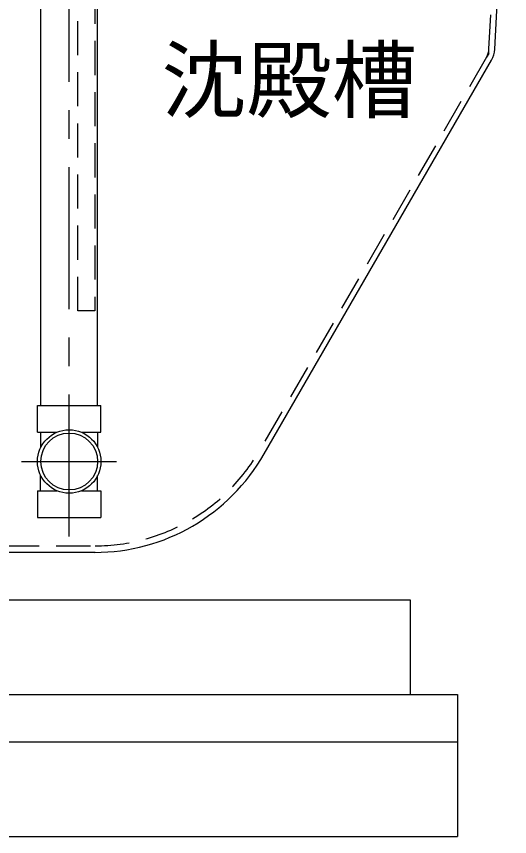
# Model space of a CAD drawing. Units: millimetres, scale not verified. Extents: x -22790 to 8910, y -6308 to 6308.
# Drawn here: x -4122 to -3601, y -4037 to -3171 of the extents above; entities that cross this region are included whole.
import ezdxf
from ezdxf.enums import TextEntityAlignment as Align

# ---------------------------------------------------------------- set-up
doc = ezdxf.new("R2010")
doc.units = ezdxf.units.MM
doc.header["$LTSCALE"] = 30
for name, pattern in [('CHAIN1', [8, 5, -1, 1, -1]), ('DASHED1', [1.8, 1.2, -0.6]), ('DOUBLE_CHAIN1', [8.8, 5, -1, 0.6, -0.6, 0.6, -1])]:
    doc.linetypes.add(name, pattern=pattern)
for name, color, linetype, lineweight in [('0-2_空気管', 3, 'Continuous', 25), ('0-4_躯体', 3, 'Continuous', 25), ('0-5_機器', 3, 'Continuous', 25), ('0-6_文字', 3, 'Continuous', 25)]:
    doc.layers.add(name, color=color, linetype=linetype, lineweight=lineweight)
doc.styles.add('ＭＳ ゴシック', font='')
doc.styles.get('ＭＳ ゴシック').set_extended_font_data('MS Gothic')

msp = doc.modelspace()

# ---------------------------------------------------------------- linework, layer by layer
at = {"layer": '0-2_空気管', "linetype": 'DASHED1'}
for p, q in [((-3622.48, -3205.69), (-3606.71, -2904.73)), ((-3625.13, -3214.64), (-3865.16, -3630.37)), ((-4133.44, -3730.37), (-4038.36, -3730.37))]:
    msp.add_line(p, q, dxfattribs=at)
at = {"layer": '0-2_空気管'}
for p, q in [((-3616.49, -3206), (-3600.72, -2905.05)), ((-3859.96, -3633.37), (-3619.94, -3217.64)), ((-4038.36, -3737.37), (-4133.44, -3737.37))]:
    msp.add_line(p, q, dxfattribs=at)
at = {"layer": '0-2_空気管', "linetype": 'DOUBLE_CHAIN1'}
for q in [(-3625.13, -3214.64), (-3622.48, -3205.69)]:
    msp.add_line((-3622.73, -3210.48), q, dxfattribs=at)
at = {"layer": '0-2_空気管'}
for centre, radius, start, end in [((-3642.45, -3204.64), 20, 330, 357), ((-3642.45, -3204.64), 26, 330, 357), ((-4038.94, -3531.37), 206, 270, 330.331)]:
    msp.add_arc(centre, radius, start, end, dxfattribs=at)
at = {"layer": '0-2_空気管', "linetype": 'DASHED1'}
msp.add_arc((-4038.36, -3530.37), 200, 270, 330, dxfattribs=at)
at = {"layer": '0-4_躯体', "linetype": 'CHAIN1'}
for p, q in [((-4065.8, -3720.56), (-4065.8, -2078.7)), ((-4116.16, -3641.37), (-4015.98, -3641.37))]:
    msp.add_line(p, q, dxfattribs=at)
at = {"layer": '0-4_躯体', "linetype": 'DASHED1'}
msp.add_line((-4056.8, -3482.37), (-4056.8, -2279.37), dxfattribs=at)
at = {"layer": '0-4_躯体'}
for p, q in [((-4095.8, -3582.37), (-4095.8, -2300.37)), ((-4035.8, -3582.37), (-4035.8, -2300.37)), ((-4099.3, -3582.37), (-4095.97, -3582.37)), ((-4099.3, -3610.47), (-4099.3, -3582.37)), ((-4095.8, -3582.37), (-4032.3, -3582.37)), ((-4099.3, -3610.47), (-4078.73, -3610.47)), ((-4095.97, -3610.47), (-4095.97, -3626.81)), ((-4035.8, -3610.47), (-4035.8, -3626.46)), ((-4095.97, -3672.27), (-4095.97, -3655.93)), ((-4035.8, -3672.27), (-4035.8, -3656.28)), ((-4099.3, -3672.27), (-4099.3, -3700.37)), ((-4099.3, -3672.27), (-4078.73, -3672.27)), ((-4099.3, -3700.37), (-4095.97, -3700.37)), ((-4095.8, -3700.37), (-4032.3, -3700.37))]:
    msp.add_line(p, q, dxfattribs=at)
at = {"layer": '0-4_躯体', "linetype": 'DASHED1'}
msp.add_lwpolyline([(-4038.8, -2279.37), (-4038.8, -3482.37), (-4056.8, -3482.37)], dxfattribs=at)
at = {"layer": '0-4_躯体'}
for points in [[(-4052.86, -3610.47), (-4032.3, -3610.47), (-4032.3, -3582.37)], [(-4052.86, -3672.27), (-4032.3, -3672.27), (-4032.3, -3700.37)]]:
    msp.add_lwpolyline(points, dxfattribs=at)
for radius in [33.5, 30]:
    msp.add_circle((-4065.8, -3641.37), radius, dxfattribs=at)
at = {"layer": '0-5_機器', "color": 2}
for p, q in [((-6105.8, -3787.37), (-3705.8, -3787.37)), ((-3705.8, -3787.37), (-3705.8, -3887.37)), ((-6155.8, -3887.37), (-3655.8, -3887.37)), ((-3655.8, -3887.37), (-3655.8, -4037.37)), ((-6155.8, -3937.37), (-3655.8, -3937.37)), ((-6155.8, -4037.37), (-3655.8, -4037.37))]:
    msp.add_line(p, q, dxfattribs=at)

# ---------------------------------------------------------------- texts
at = {"layer": '0-6_文字', "color": 4, "style": 'ＭＳ ゴシック'}
msp.add_text('沈殿槽', height=65.98, dxfattribs=at).set_placement((-3968.5, -3291.31), align=Align.BOTTOM_LEFT)

doc.saveas('drawing.dxf')
